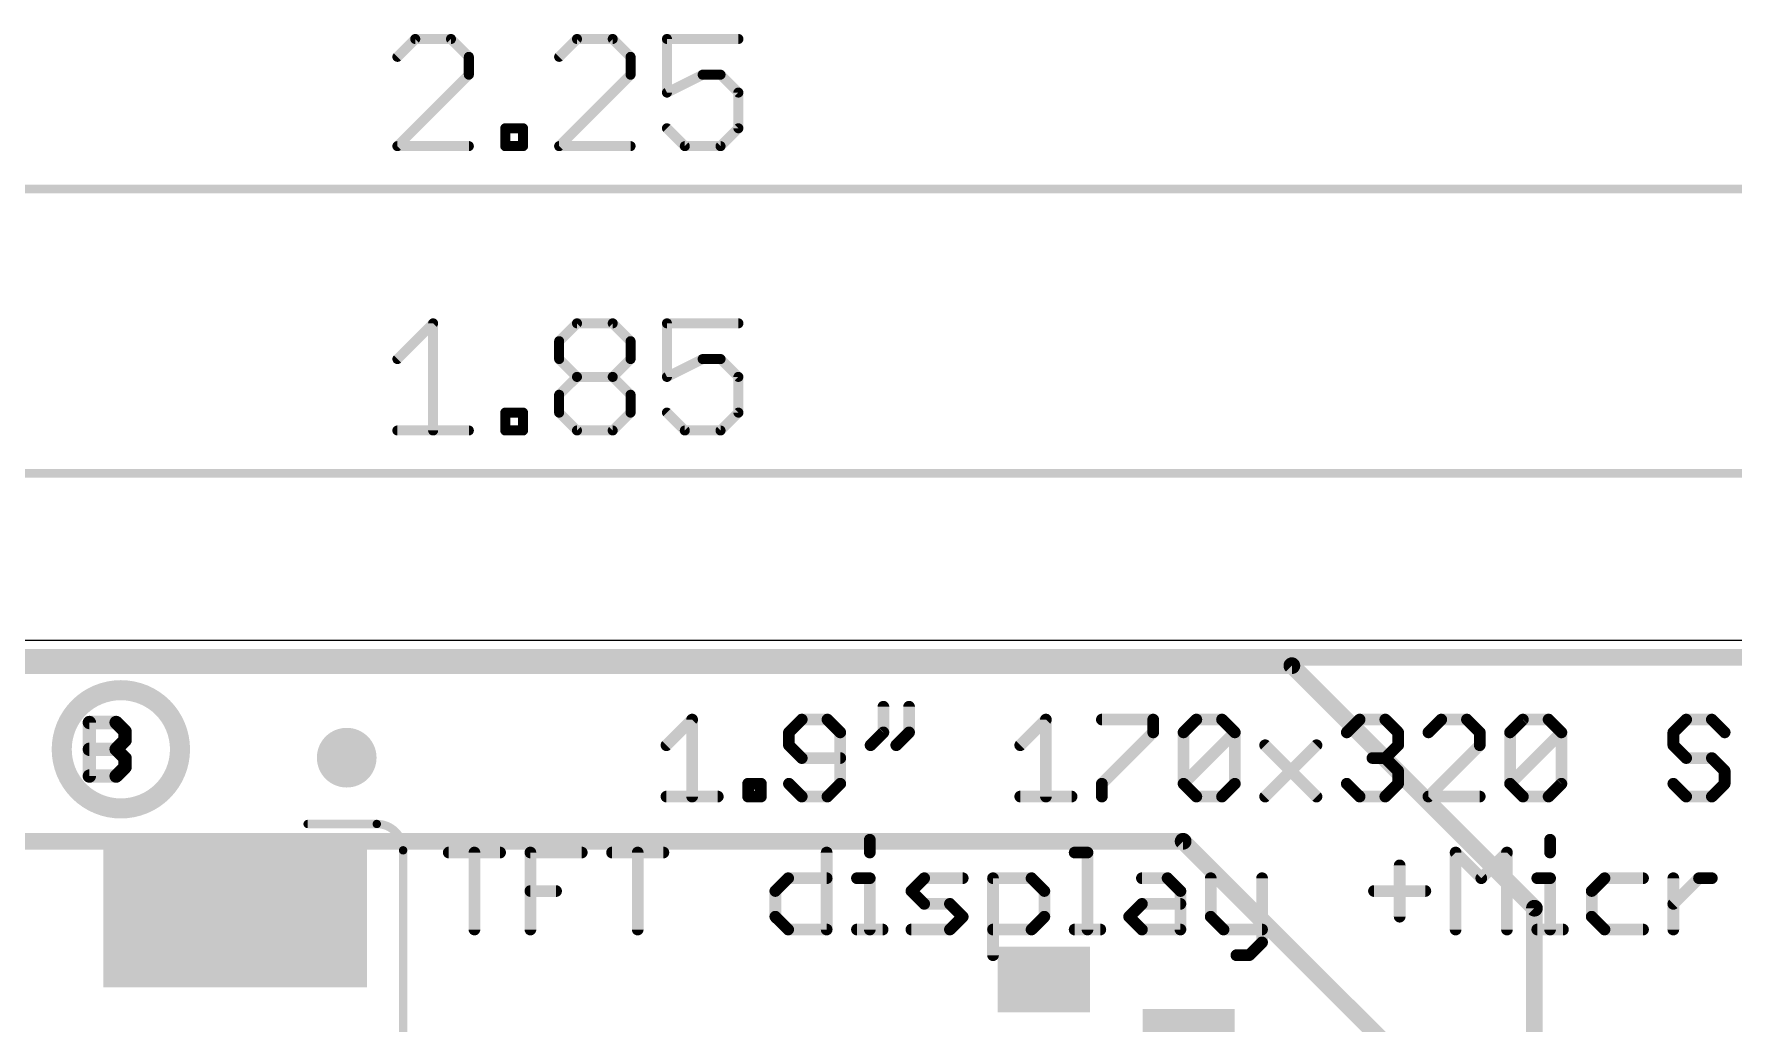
# Model space of a CAD drawing. Extents: x -11.1 to 62.6, y -8.5 to 38.4.
# Drawn here: x 20.65 to 46.45, y 20.86 to 35.88 of the extents above; entities that cross this region are included whole.
import ezdxf

# ---------------------------------------------------------------- set-up
doc = ezdxf.new("R2010")
doc.units = 0
for name, color, linetype in [('1', 12, 'CONTINUOUS'), ('16', 5, 'CONTINUOUS'), ('18', 110, 'CONTINUOUS'), ('20', 53, 'CONTINUOUS'), ('21', 40, 'CONTINUOUS'), ('47', 253, 'CONTINUOUS')]:
    doc.layers.add(name, color=color, linetype=linetype)

# ---------------------------------------------------------------- blocks, each defined once
blk = doc.blocks.new('RECT')
blk.add_solid([(-0.5, -0.5), (0.5, -0.5), (-0.5, 0.5), (0.5, 0.5)])
blk = doc.blocks.new('ROUNDV')
at = {"const_width": 0.5}
blk.add_lwpolyline([(0, -0.25, 1), (0, 0.25, 1), (0, -0.25)], format="xyb", dxfattribs=at)

msp = doc.modelspace()

# ---------------------------------------------------------------- linework, layer by layer
at = {"layer": '1', "const_width": 0.254}
for points in [[(0, 26.416), (57.15, 26.416)], [(10.407, 26.289), (39.751, 26.289)], [(39.751, 26.289), (43.434, 22.606)], [(43.434, 22.606), (43.434, 16.002)]]:
    msp.add_lwpolyline(points, dxfattribs=at)
at = {"layer": '1', "const_width": 0.127}
for points in [[(39.7959, 26.3339, 1), (39.7061, 26.2441)], [(39.751, 26.2255, 1), (39.751, 26.3525)], [(43.4975, 22.606, 1), (43.3705, 22.606)], [(43.3891, 22.5611, 1), (43.4789, 22.6509)]]:
    msp.add_lwpolyline(points, format="xyb", dxfattribs=at)
at = {"layer": '16', "const_width": 0.254}
for points in [[(0, 26.416), (57.15, 26.416)], [(12.192, 23.622), (38.1, 23.622)], [(38.1, 23.622), (45.466, 16.256)]]:
    msp.add_lwpolyline(points, dxfattribs=at)
at = {"layer": '16', "const_width": 0.127}
for points in [[(38.1449, 23.6669, 1), (38.0551, 23.5771)], [(38.1, 23.5585, 1), (38.1, 23.6855)]]:
    msp.add_lwpolyline(points, format="xyb", dxfattribs=at)
at = {"layer": '20'}
msp.add_line((52.07, 26.67), (5.08, 26.67), dxfattribs=at)
at = {"layer": '21'}
for points, const_width in [([(21.971, 24.121, 1), (21.971, 25.917, 1), (21.971, 24.121)], 0.3048), ([(30.6895, 25.4708, 1), (30.6006, 25.4708)], 0.0889), ([(30.6765, 25.4394, 1), (30.6136, 25.5023)], 0.0889), ([(32.3095, 25.5153, 1), (32.3095, 25.4264)], 0.0889), ([(32.3409, 25.4394, 1), (32.278, 25.5023)], 0.0889), ([(32.7307, 25.5023, 1), (32.6678, 25.4394)], 0.0889), ([(32.6993, 25.4264, 1), (32.6993, 25.5153)], 0.0889), ([(33.5935, 25.6657, 1), (33.5046, 25.6657)], 0.0889), ([(33.9833, 25.6657, 1), (33.8944, 25.6657)], 0.0889), ([(36.0609, 25.4708, 1), (35.972, 25.4708)], 0.0889), ([(36.0479, 25.4394, 1), (35.985, 25.5023)], 0.0889), ([(36.8662, 25.5153, 1), (36.8662, 25.4264)], 0.0889), ([(37.6903, 25.4708, 1), (37.6014, 25.4708)], 0.0889), ([(37.6458, 25.4264, 1), (37.6458, 25.5153)], 0.0889), ([(38.3007, 25.5153, 1), (38.3007, 25.4264)], 0.0889), ([(38.3321, 25.4394, 1), (38.2693, 25.5023)], 0.0889), ([(38.7219, 25.5023, 1), (38.6591, 25.4394)], 0.0889), ([(38.6905, 25.4264, 1), (38.6905, 25.5153)], 0.0889), ([(40.7798, 25.5153, 1), (40.7798, 25.4264)], 0.0889), ([(40.8113, 25.4394, 1), (40.7484, 25.5023)], 0.0889), ([(41.2011, 25.5023, 1), (41.1382, 25.4394)], 0.0889), ([(41.1696, 25.4264, 1), (41.1696, 25.5153)], 0.0889), ([(42.0194, 25.5153, 1), (42.0194, 25.4264)], 0.0889), ([(42.0508, 25.4394, 1), (41.988, 25.5023)], 0.0889), ([(42.4406, 25.5023, 1), (42.3778, 25.4394)], 0.0889), ([(42.4092, 25.4264, 1), (42.4092, 25.5153)], 0.0889), ([(43.2589, 25.5153, 1), (43.2589, 25.4264)], 0.0889), ([(43.2904, 25.4394, 1), (43.2275, 25.5023)], 0.0889), ([(43.6802, 25.5023, 1), (43.6173, 25.4394)], 0.0889), ([(43.6487, 25.4264, 1), (43.6487, 25.5153)], 0.0889), ([(45.7381, 25.5153, 1), (45.7381, 25.4264)], 0.0889), ([(45.7695, 25.4394, 1), (45.7066, 25.5023)], 0.0889), ([(46.1593, 25.5023, 1), (46.0964, 25.4394)], 0.0889), ([(46.1279, 25.4264, 1), (46.1279, 25.5153)], 0.0889), ([(21.5435, 25.4261, 1), (21.4419, 25.4261)], 0.1016), ([(21.4927, 25.4769, 1), (21.4927, 25.3753)], 0.1016), ([(21.9353, 25.462, 1), (21.8635, 25.3902)], 0.1016), ([(21.8994, 25.3753, 1), (21.8994, 25.4769)], 0.1016), ([(22.0858, 25.2905, 1), (21.9842, 25.2905)], 0.1016), ([(21.9991, 25.2546, 1), (22.0709, 25.3264)], 0.1016), ([(32.159, 25.2759, 1), (32.0701, 25.2759)], 0.0889), ([(32.0832, 25.3074, 1), (32.146, 25.2445)], 0.0889), ([(32.9386, 25.2759, 1), (32.8497, 25.2759)], 0.0889), ([(32.8627, 25.2445, 1), (32.9256, 25.3074)], 0.0889), ([(33.5046, 25.2759, 1), (33.5935, 25.2759)], 0.0889), ([(33.5805, 25.2445, 1), (33.5176, 25.3074)], 0.0889), ([(33.8944, 25.2759, 1), (33.9833, 25.2759)], 0.0889), ([(33.9703, 25.2445, 1), (33.9074, 25.3074)], 0.0889), ([(37.6014, 25.2759, 1), (37.6903, 25.2759)], 0.0889), ([(37.6773, 25.2445, 1), (37.6144, 25.3074)], 0.0889), ([(38.0744, 25.3074, 1), (38.1372, 25.2445)], 0.0889), ([(38.1502, 25.2759, 1), (38.0614, 25.2759)], 0.0889), ([(38.9298, 25.2759, 1), (38.8409, 25.2759)], 0.0889), ([(38.9168, 25.2445, 1), (38.854, 25.3074)], 0.0889), ([(38.854, 25.2445, 1), (38.9168, 25.3074)], 0.0889), ([(40.5535, 25.3074, 1), (40.6164, 25.2445)], 0.0889), ([(41.409, 25.2759, 1), (41.3201, 25.2759)], 0.0889), ([(41.3331, 25.2445, 1), (41.396, 25.3074)], 0.0889), ([(41.7931, 25.3074, 1), (41.8559, 25.2445)], 0.0889), ([(42.6485, 25.2759, 1), (42.5596, 25.2759)], 0.0889), ([(42.5727, 25.2445, 1), (42.6355, 25.3074)], 0.0889), ([(43.1085, 25.2759, 1), (43.0196, 25.2759)], 0.0889), ([(43.0326, 25.3074, 1), (43.0955, 25.2445)], 0.0889), ([(43.8881, 25.2759, 1), (43.7992, 25.2759)], 0.0889), ([(43.8751, 25.2445, 1), (43.8122, 25.3074)], 0.0889), ([(43.8122, 25.2445, 1), (43.8751, 25.3074)], 0.0889), ([(45.5117, 25.3074, 1), (45.5746, 25.2445)], 0.0889), ([(45.5876, 25.2759, 1), (45.4987, 25.2759)], 0.0889), ([(46.2913, 25.2445, 1), (46.3542, 25.3074)], 0.0889), ([(21.4927, 25.0701, 1), (21.4927, 24.9685)], 0.1016), ([(21.9353, 25.0553, 1), (21.8635, 24.9834)], 0.1016), ([(21.8635, 25.0553, 1), (21.9353, 24.9834)], 0.1016), ([(21.8994, 24.9685, 1), (21.8994, 25.0701)], 0.1016), ([(21.9842, 25.1549, 1), (22.0858, 25.1549)], 0.1016), ([(22.0709, 25.119, 1), (21.9991, 25.1908)], 0.1016), ([(30.2238, 25.1125, 1), (30.2867, 25.0496)], 0.0889), ([(32.0701, 25.081, 1), (32.159, 25.081)], 0.0889), ([(32.146, 25.1125, 1), (32.0832, 25.0496)], 0.0889), ([(33.3227, 25.1125, 1), (33.3856, 25.0496)], 0.0889), ([(33.7125, 25.1125, 1), (33.7754, 25.0496)], 0.0889), ([(35.5952, 25.1125, 1), (35.6581, 25.0496)], 0.0889), ([(39.3768, 25.1125, 1), (39.3139, 25.0496)], 0.0889), ([(40.1564, 25.0496, 1), (40.0935, 25.1125)], 0.0889), ([(41.3201, 25.081, 1), (41.409, 25.081)], 0.0889), ([(41.396, 25.0496, 1), (41.3331, 25.1125)], 0.0889), ([(42.5596, 25.081, 1), (42.6485, 25.081)], 0.0889), ([(42.6355, 25.0496, 1), (42.5727, 25.1125)], 0.0889), ([(45.5746, 25.1125, 1), (45.5117, 25.0496)], 0.0889), ([(45.4987, 25.081, 1), (45.5876, 25.081)], 0.0889), ([(22.0858, 24.8838, 1), (21.9842, 24.8838)], 0.1016), ([(21.9842, 24.7482, 1), (22.0858, 24.7482)], 0.1016), ([(21.9991, 24.8478, 1), (22.0709, 24.9197)], 0.1016), ([(22.0709, 24.7123, 1), (21.9991, 24.7841)], 0.1016), ([(32.3095, 24.9306, 1), (32.3095, 24.8417)], 0.0889), ([(32.278, 24.8547, 1), (32.3409, 24.9176)], 0.0889), ([(32.8942, 24.8417, 1), (32.8942, 24.9306)], 0.0889), ([(40.9747, 24.9306, 1), (40.9747, 24.8417)], 0.0889), ([(41.2011, 24.9176, 1), (41.1382, 24.8547)], 0.0889), ([(41.1382, 24.9176, 1), (41.2011, 24.8547)], 0.0889), ([(41.1696, 24.8417, 1), (41.1696, 24.9306)], 0.0889), ([(41.409, 24.6912, 1), (41.3201, 24.6912)], 0.0889), ([(41.3331, 24.6598, 1), (41.396, 24.7227)], 0.0889), ([(45.7381, 24.9306, 1), (45.7381, 24.8417)], 0.0889), ([(45.7066, 24.8547, 1), (45.7695, 24.9176)], 0.0889), ([(46.1593, 24.9176, 1), (46.0964, 24.8547)], 0.0889), ([(46.1279, 24.8417, 1), (46.1279, 24.9306)], 0.0889), ([(46.3672, 24.6912, 1), (46.2783, 24.6912)], 0.0889), ([(46.2913, 24.6598, 1), (46.3542, 24.7227)], 0.0889), ([(21.4927, 24.6634, 1), (21.4927, 24.5618)], 0.1016), ([(21.4419, 24.6126, 1), (21.5435, 24.6126)], 0.1016), ([(21.8635, 24.6485, 1), (21.9353, 24.5767)], 0.1016), ([(21.8994, 24.5618, 1), (21.8994, 24.6634)], 0.1016), ([(31.4948, 24.5408, 1), (31.4948, 24.4519)], 0.0889), ([(31.5393, 24.4963, 1), (31.4504, 24.4963)], 0.0889), ([(31.7341, 24.4963, 1), (31.6452, 24.4963)], 0.0889), ([(31.6897, 24.4519, 1), (31.6897, 24.5408)], 0.0889), ([(32.146, 24.5278, 1), (32.0832, 24.4649)], 0.0889), ([(32.8497, 24.4963, 1), (32.9386, 24.4963)], 0.0889), ([(32.9256, 24.4649, 1), (32.8627, 24.5278)], 0.0889), ([(36.8348, 24.5278, 1), (36.8977, 24.4649)], 0.0889), ([(36.9107, 24.4963, 1), (36.8218, 24.4963)], 0.0889), ([(38.1372, 24.5278, 1), (38.0744, 24.4649)], 0.0889), ([(38.0744, 24.5278, 1), (38.1372, 24.4649)], 0.0889), ([(38.0614, 24.4963, 1), (38.1502, 24.4963)], 0.0889), ([(38.8409, 24.4963, 1), (38.9298, 24.4963)], 0.0889), ([(38.9168, 24.4649, 1), (38.854, 24.5278)], 0.0889), ([(40.6164, 24.5278, 1), (40.5535, 24.4649)], 0.0889), ([(41.3201, 24.4963, 1), (41.409, 24.4963)], 0.0889), ([(41.396, 24.4649, 1), (41.3331, 24.5278)], 0.0889), ([(43.0955, 24.5278, 1), (43.0326, 24.4649)], 0.0889), ([(43.0326, 24.5278, 1), (43.0955, 24.4649)], 0.0889), ([(43.0196, 24.4963, 1), (43.1085, 24.4963)], 0.0889), ([(43.7992, 24.4963, 1), (43.8881, 24.4963)], 0.0889), ([(43.8751, 24.4649, 1), (43.8122, 24.5278)], 0.0889), ([(45.5746, 24.5278, 1), (45.5117, 24.4649)], 0.0889), ([(46.2783, 24.4963, 1), (46.3672, 24.4963)], 0.0889), ([(46.3542, 24.4649, 1), (46.2913, 24.5278)], 0.0889), ([(30.2552, 24.3459, 1), (30.2552, 24.257)], 0.0889), ([(30.6006, 24.3015, 1), (30.6895, 24.3015)], 0.0889), ([(31.0348, 24.257, 1), (31.0348, 24.3459)], 0.0889), ([(31.4948, 24.3459, 1), (31.4948, 24.257)], 0.0889), ([(31.4504, 24.3015, 1), (31.5393, 24.3015)], 0.0889), ([(31.6452, 24.3015, 1), (31.7341, 24.3015)], 0.0889), ([(31.6897, 24.257, 1), (31.6897, 24.3459)], 0.0889), ([(32.3095, 24.3459, 1), (32.3095, 24.257)], 0.0889), ([(32.278, 24.27, 1), (32.3409, 24.3329)], 0.0889), ([(32.6678, 24.3329, 1), (32.7307, 24.27)], 0.0889), ([(32.6993, 24.257, 1), (32.6993, 24.3459)], 0.0889), ([(35.6267, 24.3459, 1), (35.6267, 24.257)], 0.0889), ([(35.972, 24.3015, 1), (36.0609, 24.3015)], 0.0889), ([(36.4063, 24.257, 1), (36.4063, 24.3459)], 0.0889), ([(36.8218, 24.3015, 1), (36.9107, 24.3015)], 0.0889), ([(38.3007, 24.3459, 1), (38.3007, 24.257)], 0.0889), ([(38.2693, 24.27, 1), (38.3321, 24.3329)], 0.0889), ([(38.6591, 24.3329, 1), (38.7219, 24.27)], 0.0889), ([(38.6905, 24.257, 1), (38.6905, 24.3459)], 0.0889), ([(39.3139, 24.3329, 1), (39.3768, 24.27)], 0.0889), ([(40.0935, 24.27, 1), (40.1564, 24.3329)], 0.0889), ([(40.7798, 24.3459, 1), (40.7798, 24.257)], 0.0889), ([(40.7484, 24.27, 1), (40.8113, 24.3329)], 0.0889), ([(41.1382, 24.3329, 1), (41.2011, 24.27)], 0.0889), ([(41.1696, 24.257, 1), (41.1696, 24.3459)], 0.0889), ([(41.8245, 24.3459, 1), (41.8245, 24.257)], 0.0889), ([(41.7931, 24.3329, 1), (41.8559, 24.27)], 0.0889), ([(42.6041, 24.257, 1), (42.6041, 24.3459)], 0.0889), ([(43.2589, 24.3459, 1), (43.2589, 24.257)], 0.0889), ([(43.2275, 24.27, 1), (43.2904, 24.3329)], 0.0889), ([(43.6173, 24.3329, 1), (43.6802, 24.27)], 0.0889), ([(43.6487, 24.257, 1), (43.6487, 24.3459)], 0.0889), ([(45.7381, 24.3459, 1), (45.7381, 24.257)], 0.0889), ([(45.7066, 24.27, 1), (45.7695, 24.3329)], 0.0889), ([(46.0964, 24.3329, 1), (46.1593, 24.27)], 0.0889), ([(46.1279, 24.257, 1), (46.1279, 24.3459)], 0.0889), ([(24.807, 23.9168, 1), (24.807, 23.8533)], 0.0635), ([(26.257, 23.485, 0.4142), (25.857, 23.885)], 0.127), ([(25.857, 23.9168, 1), (25.857, 23.8533)], 0.0635), ([(25.857, 23.8533, 1), (25.857, 23.9168)], 0.0635), ([(33.3869, 23.6464, 1), (33.298, 23.6464)], 0.0889), ([(43.7166, 23.6464, 1), (43.6277, 23.6464)], 0.0889), ([(26.2888, 23.485, 1), (26.2253, 23.485)], 0.0635), ([(26.2253, 23.485, 1), (26.2888, 23.485)], 0.0635), ([(26.9497, 23.496, 1), (26.9497, 23.4071)], 0.0889), ([(27.384, 23.4515, 1), (27.2951, 23.4515)], 0.0889), ([(27.7293, 23.4071, 1), (27.7293, 23.496)], 0.0889), ([(28.2337, 23.4515, 1), (28.1448, 23.4515)], 0.0889), ([(28.1893, 23.496, 1), (28.1893, 23.4071)], 0.0889), ([(28.9689, 23.4071, 1), (28.9689, 23.496)], 0.0889), ([(29.4289, 23.496, 1), (29.4289, 23.4071)], 0.0889), ([(29.8631, 23.4515, 1), (29.7742, 23.4515)], 0.0889), ([(30.2085, 23.4071, 1), (30.2085, 23.496)], 0.0889), ([(32.732, 23.4515, 1), (32.6431, 23.4515)], 0.0889), ([(33.298, 23.4515, 1), (33.3869, 23.4515)], 0.0889), ([(36.453, 23.496, 1), (36.453, 23.4071)], 0.0889), ([(36.6924, 23.4515, 1), (36.6035, 23.4515)], 0.0889), ([(36.6479, 23.4071, 1), (36.6479, 23.496)], 0.0889), ([(42.2691, 23.483, 1), (42.2062, 23.4201)], 0.0889), ([(42.2821, 23.4515, 1), (42.1932, 23.4515)], 0.0889), ([(43.0617, 23.4515, 1), (42.9728, 23.4515)], 0.0889), ([(43.0487, 23.4201, 1), (42.9858, 23.483)], 0.0889), ([(43.6277, 23.4515, 1), (43.7166, 23.4515)], 0.0889), ([(41.4324, 23.2566, 1), (41.3435, 23.2566)], 0.0889), ([(32.1029, 23.1062, 1), (32.1029, 23.0173)], 0.0889), ([(32.1343, 23.0303, 1), (32.0715, 23.0932)], 0.0889), ([(32.6876, 23.0173, 1), (32.6876, 23.1062)], 0.0889), ([(33.1475, 23.1062, 1), (33.1475, 23.0173)], 0.0889), ([(33.3869, 23.0617, 1), (33.298, 23.0617)], 0.0889), ([(33.3424, 23.0173, 1), (33.3424, 23.1062)], 0.0889), ([(34.1688, 23.1062, 1), (34.1688, 23.0173)], 0.0889), ([(34.2002, 23.0303, 1), (34.1374, 23.0932)], 0.0889), ([(34.7535, 23.0173, 1), (34.7535, 23.1062)], 0.0889), ([(35.2579, 23.0617, 1), (35.169, 23.0617)], 0.0889), ([(35.2135, 23.1062, 1), (35.2135, 23.0173)], 0.0889), ([(35.8296, 23.0932, 1), (35.7668, 23.0303)], 0.0889), ([(35.7982, 23.0173, 1), (35.7982, 23.1062)], 0.0889), ([(37.4743, 23.1062, 1), (37.4743, 23.0173)], 0.0889), ([(37.8955, 23.0932, 1), (37.8327, 23.0303)], 0.0889), ([(37.8641, 23.0173, 1), (37.8641, 23.1062)], 0.0889), ([(38.5634, 23.0617, 1), (38.4745, 23.0617)], 0.0889), ([(39.343, 23.0617, 1), (39.2541, 23.0617)], 0.0889), ([(42.596, 23.0932, 1), (42.6589, 23.0303)], 0.0889), ([(42.596, 23.0303, 1), (42.6589, 23.0932)], 0.0889), ([(43.4772, 23.1062, 1), (43.4772, 23.0173)], 0.0889), ([(43.7166, 23.0617, 1), (43.6277, 23.0617)], 0.0889), ([(43.6721, 23.0173, 1), (43.6721, 23.1062)], 0.0889), ([(44.4985, 23.1062, 1), (44.4985, 23.0173)], 0.0889), ([(44.5299, 23.0303, 1), (44.4671, 23.0932)], 0.0889), ([(45.0832, 23.0173, 1), (45.0832, 23.1062)], 0.0889), ([(45.5876, 23.0617, 1), (45.4987, 23.0617)], 0.0889), ([(45.933, 23.1062, 1), (45.933, 23.0173)], 0.0889), ([(45.9644, 23.0303, 1), (45.9015, 23.0932)], 0.0889), ([(46.1279, 23.0173, 1), (46.1279, 23.1062)], 0.0889), ([(28.1893, 22.9113, 1), (28.1893, 22.8224)], 0.0889), ([(28.5791, 22.8224, 1), (28.5791, 22.9113)], 0.0889), ([(31.9524, 22.8668, 1), (31.8635, 22.8668)], 0.0889), ([(31.8766, 22.8983, 1), (31.9394, 22.8354)], 0.0889), ([(34.0054, 22.8983, 1), (33.9425, 22.8354)], 0.0889), ([(33.9425, 22.8983, 1), (34.0054, 22.8354)], 0.0889), ([(34.1688, 22.7164, 1), (34.1688, 22.6275)], 0.0889), ([(34.1374, 22.6405, 1), (34.2002, 22.7034)], 0.0889), ([(34.59, 22.7034, 1), (34.5272, 22.6405)], 0.0889), ([(34.5586, 22.6275, 1), (34.5586, 22.7164)], 0.0889), ([(36.0375, 22.8668, 1), (35.9486, 22.8668)], 0.0889), ([(35.9617, 22.8354, 1), (36.0245, 22.8983)], 0.0889), ([(37.4743, 22.7164, 1), (37.4743, 22.6275)], 0.0889), ([(37.5057, 22.6405, 1), (37.4429, 22.7034)], 0.0889), ([(38.1035, 22.8668, 1), (38.0146, 22.8668)], 0.0889), ([(38.0276, 22.8354, 1), (38.0904, 22.8983)], 0.0889), ([(38.059, 22.6275, 1), (38.059, 22.7164)], 0.0889), ([(40.9981, 22.9113, 1), (40.9981, 22.8224)], 0.0889), ([(41.7777, 22.8224, 1), (41.7777, 22.9113)], 0.0889), ([(44.2722, 22.8983, 1), (44.335, 22.8354)], 0.0889), ([(44.3481, 22.8668, 1), (44.2592, 22.8668)], 0.0889), ([(45.5117, 22.7034, 1), (45.5746, 22.6405)], 0.0889), ([(31.8635, 22.477, 1), (31.9524, 22.477)], 0.0889), ([(31.9394, 22.5085, 1), (31.8766, 22.4456)], 0.0889), ([(34.7849, 22.4456, 1), (34.7221, 22.5085)], 0.0889), ([(34.7221, 22.4456, 1), (34.7849, 22.5085)], 0.0889), ([(35.9486, 22.477, 1), (36.0375, 22.477)], 0.0889), ([(36.0245, 22.4456, 1), (35.9617, 22.5085)], 0.0889), ([(37.3109, 22.5085, 1), (37.248, 22.4456)], 0.0889), ([(37.248, 22.5085, 1), (37.3109, 22.4456)], 0.0889), ([(38.5504, 22.5085, 1), (38.4876, 22.4456)], 0.0889), ([(38.4745, 22.477, 1), (38.5634, 22.477)], 0.0889), ([(41.3435, 22.477, 1), (41.4324, 22.477)], 0.0889), ([(44.335, 22.5085, 1), (44.2722, 22.4456)], 0.0889), ([(44.2592, 22.477, 1), (44.3481, 22.477)], 0.0889), ([(27.2951, 22.2822, 1), (27.384, 22.2822)], 0.0889), ([(28.1448, 22.2822, 1), (28.2337, 22.2822)], 0.0889), ([(29.7742, 22.2822, 1), (29.8631, 22.2822)], 0.0889), ([(32.1029, 22.3266, 1), (32.1029, 22.2377)], 0.0889), ([(32.0715, 22.2507, 1), (32.1343, 22.3136)], 0.0889), ([(32.6431, 22.2822, 1), (32.732, 22.2822)], 0.0889), ([(32.6876, 22.2377, 1), (32.6876, 22.3266)], 0.0889), ([(33.1475, 22.3266, 1), (33.1475, 22.2377)], 0.0889), ([(33.298, 22.2822, 1), (33.3869, 22.2822)], 0.0889), ([(33.5373, 22.2377, 1), (33.5373, 22.3266)], 0.0889), ([(33.9739, 22.3266, 1), (33.9739, 22.2377)], 0.0889), ([(34.5272, 22.3136, 1), (34.59, 22.2507)], 0.0889), ([(34.5586, 22.2377, 1), (34.5586, 22.3266)], 0.0889), ([(35.2135, 22.3266, 1), (35.2135, 22.2377)], 0.0889), ([(35.7668, 22.3136, 1), (35.8296, 22.2507)], 0.0889), ([(35.7982, 22.2377, 1), (35.7982, 22.3266)], 0.0889), ([(36.453, 22.3266, 1), (36.453, 22.2377)], 0.0889), ([(36.6035, 22.2822, 1), (36.6924, 22.2822)], 0.0889), ([(36.8428, 22.2377, 1), (36.8428, 22.3266)], 0.0889), ([(37.4743, 22.3266, 1), (37.4743, 22.2377)], 0.0889), ([(37.4429, 22.2507, 1), (37.5057, 22.3136)], 0.0889), ([(38.0146, 22.2822, 1), (38.1035, 22.2822)], 0.0889), ([(38.059, 22.2377, 1), (38.059, 22.3266)], 0.0889), ([(38.7139, 22.3266, 1), (38.7139, 22.2377)], 0.0889), ([(38.6825, 22.2507, 1), (38.7453, 22.3136)], 0.0889), ([(39.2986, 22.2377, 1), (39.2986, 22.3266)], 0.0889), ([(42.1932, 22.2822, 1), (42.2821, 22.2822)], 0.0889), ([(42.9728, 22.2822, 1), (43.0617, 22.2822)], 0.0889), ([(43.4772, 22.3266, 1), (43.4772, 22.2377)], 0.0889), ([(43.6277, 22.2822, 1), (43.7166, 22.2822)], 0.0889), ([(43.867, 22.2377, 1), (43.867, 22.3266)], 0.0889), ([(44.4985, 22.3266, 1), (44.4985, 22.2377)], 0.0889), ([(44.4671, 22.2507, 1), (44.5299, 22.3136)], 0.0889), ([(45.0832, 22.2377, 1), (45.0832, 22.3266)], 0.0889), ([(45.4987, 22.2822, 1), (45.5876, 22.2822)], 0.0889), ([(35.169, 21.8924, 1), (35.2579, 21.8924)], 0.0889), ([(38.9088, 21.9368, 1), (38.9088, 21.8479)], 0.0889), ([(39.0723, 21.9238, 1), (39.1351, 21.8609)], 0.0889), ([(39.1037, 21.8479, 1), (39.1037, 21.9368)], 0.0889), ([(39.2541, 22.0873, 1), (39.343, 22.0873)], 0.0889), ([(39.33, 22.0558, 1), (39.2672, 22.1187)], 0.0889)]:
    msp.add_lwpolyline(points, format="xyb", dxfattribs=dict(at, const_width=const_width))
for points, const_width in [([(30.2552, 25.081), (30.645, 25.4708)], 0.1778), ([(30.645, 25.4708), (30.645, 24.3015)], 0.1778), ([(32.3095, 25.4708), (32.1146, 25.2759)], 0.1778), ([(32.6993, 25.4708), (32.3095, 25.4708)], 0.1778), ([(32.8942, 25.2759), (32.6993, 25.4708)], 0.1778), ([(33.549, 25.6657), (33.549, 25.2759)], 0.1778), ([(33.9388, 25.6657), (33.9388, 25.2759)], 0.1778), ([(35.6267, 25.081), (36.0165, 25.4708)], 0.1778), ([(36.0165, 25.4708), (36.0165, 24.3015)], 0.1778), ([(36.8662, 25.4708), (37.6458, 25.4708)], 0.1778), ([(37.6458, 25.4708), (37.6458, 25.2759)], 0.1778), ([(38.1058, 25.2759), (38.3007, 25.4708)], 0.1778), ([(38.3007, 25.4708), (38.6905, 25.4708)], 0.1778), ([(38.6905, 25.4708), (38.8854, 25.2759)], 0.1778), ([(40.5849, 25.2759), (40.7798, 25.4708)], 0.1778), ([(40.7798, 25.4708), (41.1696, 25.4708)], 0.1778), ([(41.1696, 25.4708), (41.3645, 25.2759)], 0.1778), ([(42.0194, 25.4708), (41.8245, 25.2759)], 0.1778), ([(42.4092, 25.4708), (42.0194, 25.4708)], 0.1778), ([(42.6041, 25.2759), (42.4092, 25.4708)], 0.1778), ([(43.0641, 25.2759), (43.2589, 25.4708)], 0.1778), ([(43.2589, 25.4708), (43.6487, 25.4708)], 0.1778), ([(43.6487, 25.4708), (43.8436, 25.2759)], 0.1778), ([(45.7381, 25.4708), (45.5432, 25.2759)], 0.1778), ([(46.1279, 25.4708), (45.7381, 25.4708)], 0.1778), ([(46.3228, 25.2759), (46.1279, 25.4708)], 0.1778), ([(21.4927, 24.6126), (21.4927, 25.4261)], 0.2032), ([(21.4927, 25.4261), (21.8994, 25.4261)], 0.2032), ([(21.8994, 25.4261), (22.035, 25.2905)], 0.2032), ([(22.035, 25.2905), (22.035, 25.1549)], 0.2032), ([(32.1146, 25.2759), (32.1146, 25.081)], 0.1778), ([(32.8942, 24.4963), (32.8942, 25.2759)], 0.1778), ([(33.549, 25.2759), (33.3541, 25.081)], 0.1778), ([(33.9388, 25.2759), (33.7439, 25.081)], 0.1778), ([(37.6458, 25.2759), (36.8662, 24.4963)], 0.1778), ([(38.1058, 24.4963), (38.1058, 25.2759)], 0.1778), ([(38.1058, 24.4963), (38.8854, 25.2759)], 0.1778), ([(38.8854, 25.2759), (38.8854, 24.4963)], 0.1778), ([(41.3645, 25.2759), (41.3645, 25.081)], 0.1778), ([(42.6041, 25.081), (42.6041, 25.2759)], 0.1778), ([(43.0641, 24.4963), (43.0641, 25.2759)], 0.1778), ([(43.0641, 24.4963), (43.8436, 25.2759)], 0.1778), ([(43.8436, 25.2759), (43.8436, 24.4963)], 0.1778), ([(45.5432, 25.2759), (45.5432, 25.081)], 0.1778), ([(21.4927, 25.0193), (21.8994, 25.0193)], 0.2032), ([(22.035, 25.1549), (21.8994, 25.0193)], 0.2032), ([(21.8994, 25.0193), (22.035, 24.8838)], 0.2032), ([(32.1146, 25.081), (32.3095, 24.8861)], 0.1778), ([(39.3454, 25.081), (40.125, 24.3015)], 0.1778), ([(39.3454, 24.3015), (40.125, 25.081)], 0.1778), ([(41.3645, 25.081), (41.1696, 24.8861)], 0.1778), ([(41.8245, 24.3015), (42.6041, 25.081)], 0.1778), ([(45.5432, 25.081), (45.7381, 24.8861)], 0.1778), ([(22.035, 24.7482), (21.8994, 24.6126)], 0.2032), ([(22.035, 24.8838), (22.035, 24.7482)], 0.2032), ([(32.3095, 24.8861), (32.8942, 24.8861)], 0.1778), ([(41.1696, 24.8861), (40.9747, 24.8861)], 0.1778), ([(41.1696, 24.8861), (41.3645, 24.6912)], 0.1778), ([(41.3645, 24.6912), (41.3645, 24.4963)], 0.1778), ([(45.7381, 24.8861), (46.1279, 24.8861)], 0.1778), ([(46.1279, 24.8861), (46.3228, 24.6912)], 0.1778), ([(46.3228, 24.6912), (46.3228, 24.4963)], 0.1778), ([(21.8994, 24.6126), (21.4927, 24.6126)], 0.2032), ([(31.4948, 24.3015), (31.4948, 24.4963)], 0.1778), ([(31.4948, 24.4963), (31.6897, 24.4963)], 0.1778), ([(31.6897, 24.4963), (31.6897, 24.3015)], 0.1778), ([(32.1146, 24.4963), (32.3095, 24.3015)], 0.1778), ([(32.6993, 24.3015), (32.8942, 24.4963)], 0.1778), ([(36.8662, 24.4963), (36.8662, 24.3015)], 0.1778), ([(38.3007, 24.3015), (38.1058, 24.4963)], 0.1778), ([(38.8854, 24.4963), (38.6905, 24.3015)], 0.1778), ([(40.7798, 24.3015), (40.5849, 24.4963)], 0.1778), ([(41.3645, 24.4963), (41.1696, 24.3015)], 0.1778), ([(43.2589, 24.3015), (43.0641, 24.4963)], 0.1778), ([(43.8436, 24.4963), (43.6487, 24.3015)], 0.1778), ([(45.7381, 24.3015), (45.5432, 24.4963)], 0.1778), ([(46.3228, 24.4963), (46.1279, 24.3015)], 0.1778), ([(30.2552, 24.3015), (31.0348, 24.3015)], 0.1778), ([(31.6897, 24.3015), (31.4948, 24.3015)], 0.1778), ([(32.3095, 24.3015), (32.6993, 24.3015)], 0.1778), ([(35.6267, 24.3015), (36.4063, 24.3015)], 0.1778), ([(38.6905, 24.3015), (38.3007, 24.3015)], 0.1778), ([(41.1696, 24.3015), (40.7798, 24.3015)], 0.1778), ([(42.6041, 24.3015), (41.8245, 24.3015)], 0.1778), ([(43.6487, 24.3015), (43.2589, 24.3015)], 0.1778), ([(46.1279, 24.3015), (45.7381, 24.3015)], 0.1778), ([(25.857, 23.885), (24.807, 23.885)], 0.127), ([(33.3424, 23.6464), (33.3424, 23.4515)], 0.1778), ([(43.6721, 23.6464), (43.6721, 23.4515)], 0.1778), ([(26.257, 3.785), (26.257, 23.485)], 0.127), ([(26.9497, 23.4515), (27.7293, 23.4515)], 0.1778), ([(27.3395, 22.2822), (27.3395, 23.4515)], 0.1778), ([(28.1893, 22.2822), (28.1893, 23.4515)], 0.1778), ([(28.1893, 23.4515), (28.9689, 23.4515)], 0.1778), ([(29.4289, 23.4515), (30.2085, 23.4515)], 0.1778), ([(29.8187, 22.2822), (29.8187, 23.4515)], 0.1778), ([(32.6876, 23.4515), (32.6876, 22.2822)], 0.1778), ([(36.453, 23.4515), (36.6479, 23.4515)], 0.1778), ([(36.6479, 23.4515), (36.6479, 22.2822)], 0.1778), ([(42.2377, 22.2822), (42.2377, 23.4515)], 0.1778), ([(42.2377, 23.4515), (42.6275, 23.0617)], 0.1778), ([(42.6275, 23.0617), (43.0173, 23.4515)], 0.1778), ([(43.0173, 23.4515), (43.0173, 22.2822)], 0.1778), ([(41.3879, 23.2566), (41.3879, 22.477)], 0.1778), ([(31.908, 22.8668), (32.1029, 23.0617)], 0.1778), ([(32.1029, 23.0617), (32.6876, 23.0617)], 0.1778), ([(33.1475, 23.0617), (33.3424, 23.0617)], 0.1778), ([(33.3424, 23.0617), (33.3424, 22.2822)], 0.1778), ([(33.9739, 22.8668), (34.1688, 23.0617)], 0.1778), ([(34.1688, 23.0617), (34.7535, 23.0617)], 0.1778), ([(35.2135, 21.8924), (35.2135, 23.0617)], 0.1778), ([(35.2135, 23.0617), (35.7982, 23.0617)], 0.1778), ([(35.7982, 23.0617), (35.9931, 22.8668)], 0.1778), ([(37.4743, 23.0617), (37.8641, 23.0617)], 0.1778), ([(37.8641, 23.0617), (38.059, 22.8668)], 0.1778), ([(38.519, 23.0617), (38.519, 22.477)], 0.1778), ([(39.2986, 23.0617), (39.2986, 22.0873)], 0.1778), ([(43.4772, 23.0617), (43.6721, 23.0617)], 0.1778), ([(43.6721, 23.0617), (43.6721, 22.2822)], 0.1778), ([(44.4985, 23.0617), (44.3036, 22.8668)], 0.1778), ([(45.0832, 23.0617), (44.4985, 23.0617)], 0.1778), ([(45.5432, 22.2822), (45.5432, 23.0617)], 0.1778), ([(45.5432, 22.6719), (45.933, 23.0617)], 0.1778), ([(45.933, 23.0617), (46.1279, 23.0617)], 0.1778), ([(28.1893, 22.8668), (28.5791, 22.8668)], 0.1778), ([(31.908, 22.477), (31.908, 22.8668)], 0.1778), ([(34.1688, 22.6719), (33.9739, 22.8668)], 0.1778), ([(34.5586, 22.6719), (34.1688, 22.6719)], 0.1778), ([(34.7535, 22.477), (34.5586, 22.6719)], 0.1778), ([(35.9931, 22.8668), (35.9931, 22.477)], 0.1778), ([(37.2794, 22.477), (37.4743, 22.6719)], 0.1778), ([(37.4743, 22.6719), (38.059, 22.6719)], 0.1778), ([(38.059, 22.8668), (38.059, 22.2822)], 0.1778), ([(40.9981, 22.8668), (41.7777, 22.8668)], 0.1778), ([(44.3036, 22.8668), (44.3036, 22.477)], 0.1778), ([(32.1029, 22.2822), (31.908, 22.477)], 0.1778), ([(34.5586, 22.2822), (34.7535, 22.477)], 0.1778), ([(35.9931, 22.477), (35.7982, 22.2822)], 0.1778), ([(37.4743, 22.2822), (37.2794, 22.477)], 0.1778), ([(38.519, 22.477), (38.7139, 22.2822)], 0.1778), ([(44.3036, 22.477), (44.4985, 22.2822)], 0.1778), ([(32.6876, 22.2822), (32.1029, 22.2822)], 0.1778), ([(33.1475, 22.2822), (33.5373, 22.2822)], 0.1778), ([(33.9739, 22.2822), (34.5586, 22.2822)], 0.1778), ([(35.7982, 22.2822), (35.2135, 22.2822)], 0.1778), ([(36.453, 22.2822), (36.8428, 22.2822)], 0.1778), ([(38.059, 22.2822), (37.4743, 22.2822)], 0.1778), ([(38.7139, 22.2822), (39.2986, 22.2822)], 0.1778), ([(43.4772, 22.2822), (43.867, 22.2822)], 0.1778), ([(44.4985, 22.2822), (45.0832, 22.2822)], 0.1778), ([(39.1037, 21.8924), (38.9088, 21.8924)], 0.1778), ([(39.2986, 22.0873), (39.1037, 21.8924)], 0.1778)]:
    msp.add_lwpolyline(points, dxfattribs=dict(at, const_width=const_width))
at = {"layer": '47'}
for points, const_width in [([(26.441, 35.8057), (26.1698, 35.5345)], 0.1524), ([(26.9833, 35.8057), (26.441, 35.8057)], 0.1524), ([(27.2545, 35.5345), (26.9833, 35.8057)], 0.1524), ([(28.8967, 35.8057), (28.6255, 35.5345)], 0.1524), ([(29.439, 35.8057), (28.8967, 35.8057)], 0.1524), ([(29.7102, 35.5345), (29.439, 35.8057)], 0.1524), ([(31.3474, 35.8057), (30.2627, 35.8057)], 0.1524), ([(30.2627, 35.8057), (30.2627, 34.9922)], 0.1524), ([(27.2545, 35.2634), (27.2545, 35.5345)], 0.1524), ([(29.7102, 35.2634), (29.7102, 35.5345)], 0.1524), ([(26.1698, 34.1787), (27.2545, 35.2634)], 0.1524), ([(28.6255, 34.1787), (29.7102, 35.2634)], 0.1524), ([(30.2627, 34.9922), (30.805, 35.2634)], 0.1524), ([(30.805, 35.2634), (31.0762, 35.2634)], 0.1524), ([(31.0762, 35.2634), (31.3474, 34.9922)], 0.1524), ([(31.3474, 34.9922), (31.3474, 34.4499)], 0.1524), ([(27.807, 34.1787), (27.807, 34.4499)], 0.1524), ([(27.807, 34.4499), (28.0781, 34.4499)], 0.1524), ([(28.0781, 34.4499), (28.0781, 34.1787)], 0.1524), ([(30.5339, 34.1787), (30.2627, 34.4499)], 0.1524), ([(31.3474, 34.4499), (31.0762, 34.1787)], 0.1524), ([(27.2545, 34.1787), (26.1698, 34.1787)], 0.1524), ([(28.0781, 34.1787), (27.807, 34.1787)], 0.1524), ([(29.7102, 34.1787), (28.6255, 34.1787)], 0.1524), ([(31.0762, 34.1787), (30.5339, 34.1787)], 0.1524), ([(57.085, 33.528), (0.065, 33.528)], 0.13), ([(26.1698, 30.9454), (26.7121, 31.4877)], 0.1524), ([(26.7121, 31.4877), (26.7121, 29.8607)], 0.1524), ([(28.6255, 31.2165), (28.8967, 31.4877)], 0.1524), ([(28.8967, 31.4877), (29.439, 31.4877)], 0.1524), ([(29.439, 31.4877), (29.7102, 31.2165)], 0.1524), ([(31.3474, 31.4877), (30.2627, 31.4877)], 0.1524), ([(30.2627, 31.4877), (30.2627, 30.6742)], 0.1524), ([(28.6255, 30.9454), (28.6255, 31.2165)], 0.1524), ([(29.7102, 31.2165), (29.7102, 30.9454)], 0.1524), ([(28.8967, 30.6742), (28.6255, 30.9454)], 0.1524), ([(29.7102, 30.9454), (29.439, 30.6742)], 0.1524), ([(30.2627, 30.6742), (30.805, 30.9454)], 0.1524), ([(30.805, 30.9454), (31.0762, 30.9454)], 0.1524), ([(31.0762, 30.9454), (31.3474, 30.6742)], 0.1524), ([(28.6255, 30.403), (28.8967, 30.6742)], 0.1524), ([(28.8967, 30.6742), (29.439, 30.6742)], 0.1524), ([(29.439, 30.6742), (29.7102, 30.403)], 0.1524), ([(31.3474, 30.6742), (31.3474, 30.1319)], 0.1524), ([(28.6255, 30.1319), (28.6255, 30.403)], 0.1524), ([(29.7102, 30.403), (29.7102, 30.1319)], 0.1524), ([(27.807, 29.8607), (27.807, 30.1319)], 0.1524), ([(27.807, 30.1319), (28.0781, 30.1319)], 0.1524), ([(28.0781, 30.1319), (28.0781, 29.8607)], 0.1524), ([(28.8967, 29.8607), (28.6255, 30.1319)], 0.1524), ([(29.7102, 30.1319), (29.439, 29.8607)], 0.1524), ([(30.5339, 29.8607), (30.2627, 30.1319)], 0.1524), ([(31.3474, 30.1319), (31.0762, 29.8607)], 0.1524), ([(26.1698, 29.8607), (27.2545, 29.8607)], 0.1524), ([(28.0781, 29.8607), (27.807, 29.8607)], 0.1524), ([(29.439, 29.8607), (28.8967, 29.8607)], 0.1524), ([(31.0762, 29.8607), (30.5339, 29.8607)], 0.1524), ([(5.145, 29.21), (52.005, 29.21)], 0.13)]:
    msp.add_lwpolyline(points, dxfattribs=dict(at, const_width=const_width))
at = {"layer": '47', "const_width": 0.0762}
for points in [[(26.441, 35.8438, 1), (26.441, 35.7676)], [(26.4679, 35.7787, 1), (26.414, 35.8326)], [(27.0102, 35.8326, 1), (26.9564, 35.7787)], [(26.9833, 35.7676, 1), (26.9833, 35.8438)], [(28.8967, 35.8438, 1), (28.8967, 35.7676)], [(28.9236, 35.7787, 1), (28.8698, 35.8326)], [(29.466, 35.8326, 1), (29.4121, 35.7787)], [(29.439, 35.7676, 1), (29.439, 35.8438)], [(30.2627, 35.8438, 1), (30.2627, 35.7676)], [(30.3008, 35.8057, 1), (30.2246, 35.8057)], [(31.3474, 35.7676, 1), (31.3474, 35.8438)], [(27.2926, 35.5345, 1), (27.2164, 35.5345)], [(29.7483, 35.5345, 1), (29.6721, 35.5345)], [(26.1429, 35.5615, 1), (26.1968, 35.5076)], [(27.2275, 35.5076, 1), (27.2814, 35.5615)], [(28.5986, 35.5615, 1), (28.6525, 35.5076)], [(29.6833, 35.5076, 1), (29.7371, 35.5615)], [(27.2164, 35.2634, 1), (27.2926, 35.2634)], [(27.2814, 35.2364, 1), (27.2275, 35.2903)], [(29.6721, 35.2634, 1), (29.7483, 35.2634)], [(29.7371, 35.2364, 1), (29.6833, 35.2903)], [(30.805, 35.3015, 1), (30.805, 35.2253)], [(30.8221, 35.2293, 1), (30.788, 35.2974)], [(31.1031, 35.2903, 1), (31.0493, 35.2364)], [(31.0762, 35.2253, 1), (31.0762, 35.3015)], [(30.2457, 35.0263, 1), (30.2797, 34.9581)], [(30.2246, 34.9922, 1), (30.3008, 34.9922)], [(31.3855, 34.9922, 1), (31.3093, 34.9922)], [(31.3204, 34.9653, 1), (31.3743, 35.0191)], [(27.8451, 34.4499, 1), (27.7689, 34.4499)], [(27.807, 34.488, 1), (27.807, 34.4118)], [(28.1162, 34.4499, 1), (28.04, 34.4499)], [(28.0781, 34.4118, 1), (28.0781, 34.488)], [(30.2896, 34.4768, 1), (30.2358, 34.4229)], [(31.3093, 34.4499, 1), (31.3855, 34.4499)], [(31.3743, 34.4229, 1), (31.3204, 34.4768)], [(26.1698, 34.2168, 1), (26.1698, 34.1406)], [(26.1429, 34.2056, 1), (26.1968, 34.1518)], [(27.2545, 34.1406, 1), (27.2545, 34.2168)], [(27.807, 34.2168, 1), (27.807, 34.1406)], [(27.7689, 34.1787, 1), (27.8451, 34.1787)], [(28.04, 34.1787, 1), (28.1162, 34.1787)], [(28.0781, 34.1406, 1), (28.0781, 34.2168)], [(28.6255, 34.2168, 1), (28.6255, 34.1406)], [(28.5986, 34.2056, 1), (28.6525, 34.1518)], [(29.7102, 34.1406, 1), (29.7102, 34.2168)], [(30.5339, 34.2168, 1), (30.5339, 34.1406)], [(30.5069, 34.1518, 1), (30.5608, 34.2056)], [(31.0493, 34.2056, 1), (31.1031, 34.1518)], [(31.0762, 34.1406, 1), (31.0762, 34.2168)], [(26.7502, 31.4877, 1), (26.674, 31.4877)], [(26.7391, 31.4607, 1), (26.6852, 31.5146)], [(28.8967, 31.5258, 1), (28.8967, 31.4496)], [(28.9236, 31.4607, 1), (28.8698, 31.5146)], [(29.466, 31.5146, 1), (29.4121, 31.4607)], [(29.439, 31.4496, 1), (29.439, 31.5258)], [(30.2627, 31.5258, 1), (30.2627, 31.4496)], [(30.3008, 31.4877, 1), (30.2246, 31.4877)], [(31.3474, 31.4496, 1), (31.3474, 31.5258)], [(28.6636, 31.2165, 1), (28.5874, 31.2165)], [(28.5986, 31.2435, 1), (28.6525, 31.1896)], [(29.7483, 31.2165, 1), (29.6721, 31.2165)], [(29.6833, 31.1896, 1), (29.7371, 31.2435)], [(26.1429, 30.9723, 1), (26.1968, 30.9184)], [(28.6525, 30.9723, 1), (28.5986, 30.9184)], [(28.5874, 30.9454, 1), (28.6636, 30.9454)], [(29.6721, 30.9454, 1), (29.7483, 30.9454)], [(29.7371, 30.9184, 1), (29.6833, 30.9723)], [(30.805, 30.9835, 1), (30.805, 30.9073)], [(30.8221, 30.9113, 1), (30.788, 30.9794)], [(31.1031, 30.9723, 1), (31.0493, 30.9184)], [(31.0762, 30.9073, 1), (31.0762, 30.9835)], [(28.8967, 30.7123, 1), (28.8967, 30.6361)], [(28.9236, 30.6473, 1), (28.8698, 30.7011)], [(28.8698, 30.6473, 1), (28.9236, 30.7011)], [(29.466, 30.7011, 1), (29.4121, 30.6473)], [(29.4121, 30.7011, 1), (29.466, 30.6473)], [(29.439, 30.6361, 1), (29.439, 30.7123)], [(30.2457, 30.7083, 1), (30.2797, 30.6401)], [(30.2246, 30.6742, 1), (30.3008, 30.6742)], [(31.3855, 30.6742, 1), (31.3093, 30.6742)], [(31.3204, 30.6473, 1), (31.3743, 30.7011)], [(28.6636, 30.403, 1), (28.5874, 30.403)], [(28.5986, 30.43, 1), (28.6525, 30.3761)], [(29.7483, 30.403, 1), (29.6721, 30.403)], [(29.6833, 30.3761, 1), (29.7371, 30.43)], [(27.8451, 30.1319, 1), (27.7689, 30.1319)], [(27.807, 30.17, 1), (27.807, 30.0938)], [(28.1162, 30.1319, 1), (28.04, 30.1319)], [(28.0781, 30.0938, 1), (28.0781, 30.17)], [(28.6525, 30.1588, 1), (28.5986, 30.1049)], [(29.7371, 30.1049, 1), (29.6833, 30.1588)], [(30.2896, 30.1588, 1), (30.2358, 30.1049)], [(31.3743, 30.1049, 1), (31.3204, 30.1588)], [(26.1698, 29.8988, 1), (26.1698, 29.8226)], [(27.2545, 29.8226, 1), (27.2545, 29.8988)], [(27.807, 29.8988, 1), (27.807, 29.8226)], [(28.0781, 29.8226, 1), (28.0781, 29.8988)], [(28.5874, 30.1319, 1), (28.6636, 30.1319)], [(28.8967, 29.8988, 1), (28.8967, 29.8226)], [(28.8698, 29.8338, 1), (28.9236, 29.8876)], [(29.4121, 29.8876, 1), (29.466, 29.8338)], [(29.439, 29.8226, 1), (29.439, 29.8988)], [(29.6721, 30.1319, 1), (29.7483, 30.1319)], [(30.5339, 29.8988, 1), (30.5339, 29.8226)], [(30.5069, 29.8338, 1), (30.5608, 29.8876)], [(31.0493, 29.8876, 1), (31.1031, 29.8338)], [(31.0762, 29.8226, 1), (31.0762, 29.8988)], [(31.3093, 30.1319, 1), (31.3855, 30.1319)], [(26.674, 29.8607, 1), (26.7502, 29.8607)], [(27.7689, 29.8607, 1), (27.8451, 29.8607)], [(28.04, 29.8607, 1), (28.1162, 29.8607)]]:
    msp.add_lwpolyline(points, format="xyb", dxfattribs=at)

# ---------------------------------------------------------------- block references
at = {"layer": '1', "xscale": 2.3, "yscale": 4, "rotation": 90}
msp.add_blockref('RECT', (23.707, 22.555), dxfattribs=at)
at = {"layer": '1', "yscale": 1.4, "rotation": 270}
for p in [(35.984, 21.524), (38.184, 20.574)]:
    msp.add_blockref('RECT', p, dxfattribs=at)
at = {"layer": '18', "xscale": 0.9064, "yscale": 0.9064}
msp.add_blockref('ROUNDV', (25.4, 24.892), dxfattribs=at)
msp.add_blockref('ROUNDV', (25.4, 24.892), dxfattribs=at)

doc.saveas('drawing.dxf')
